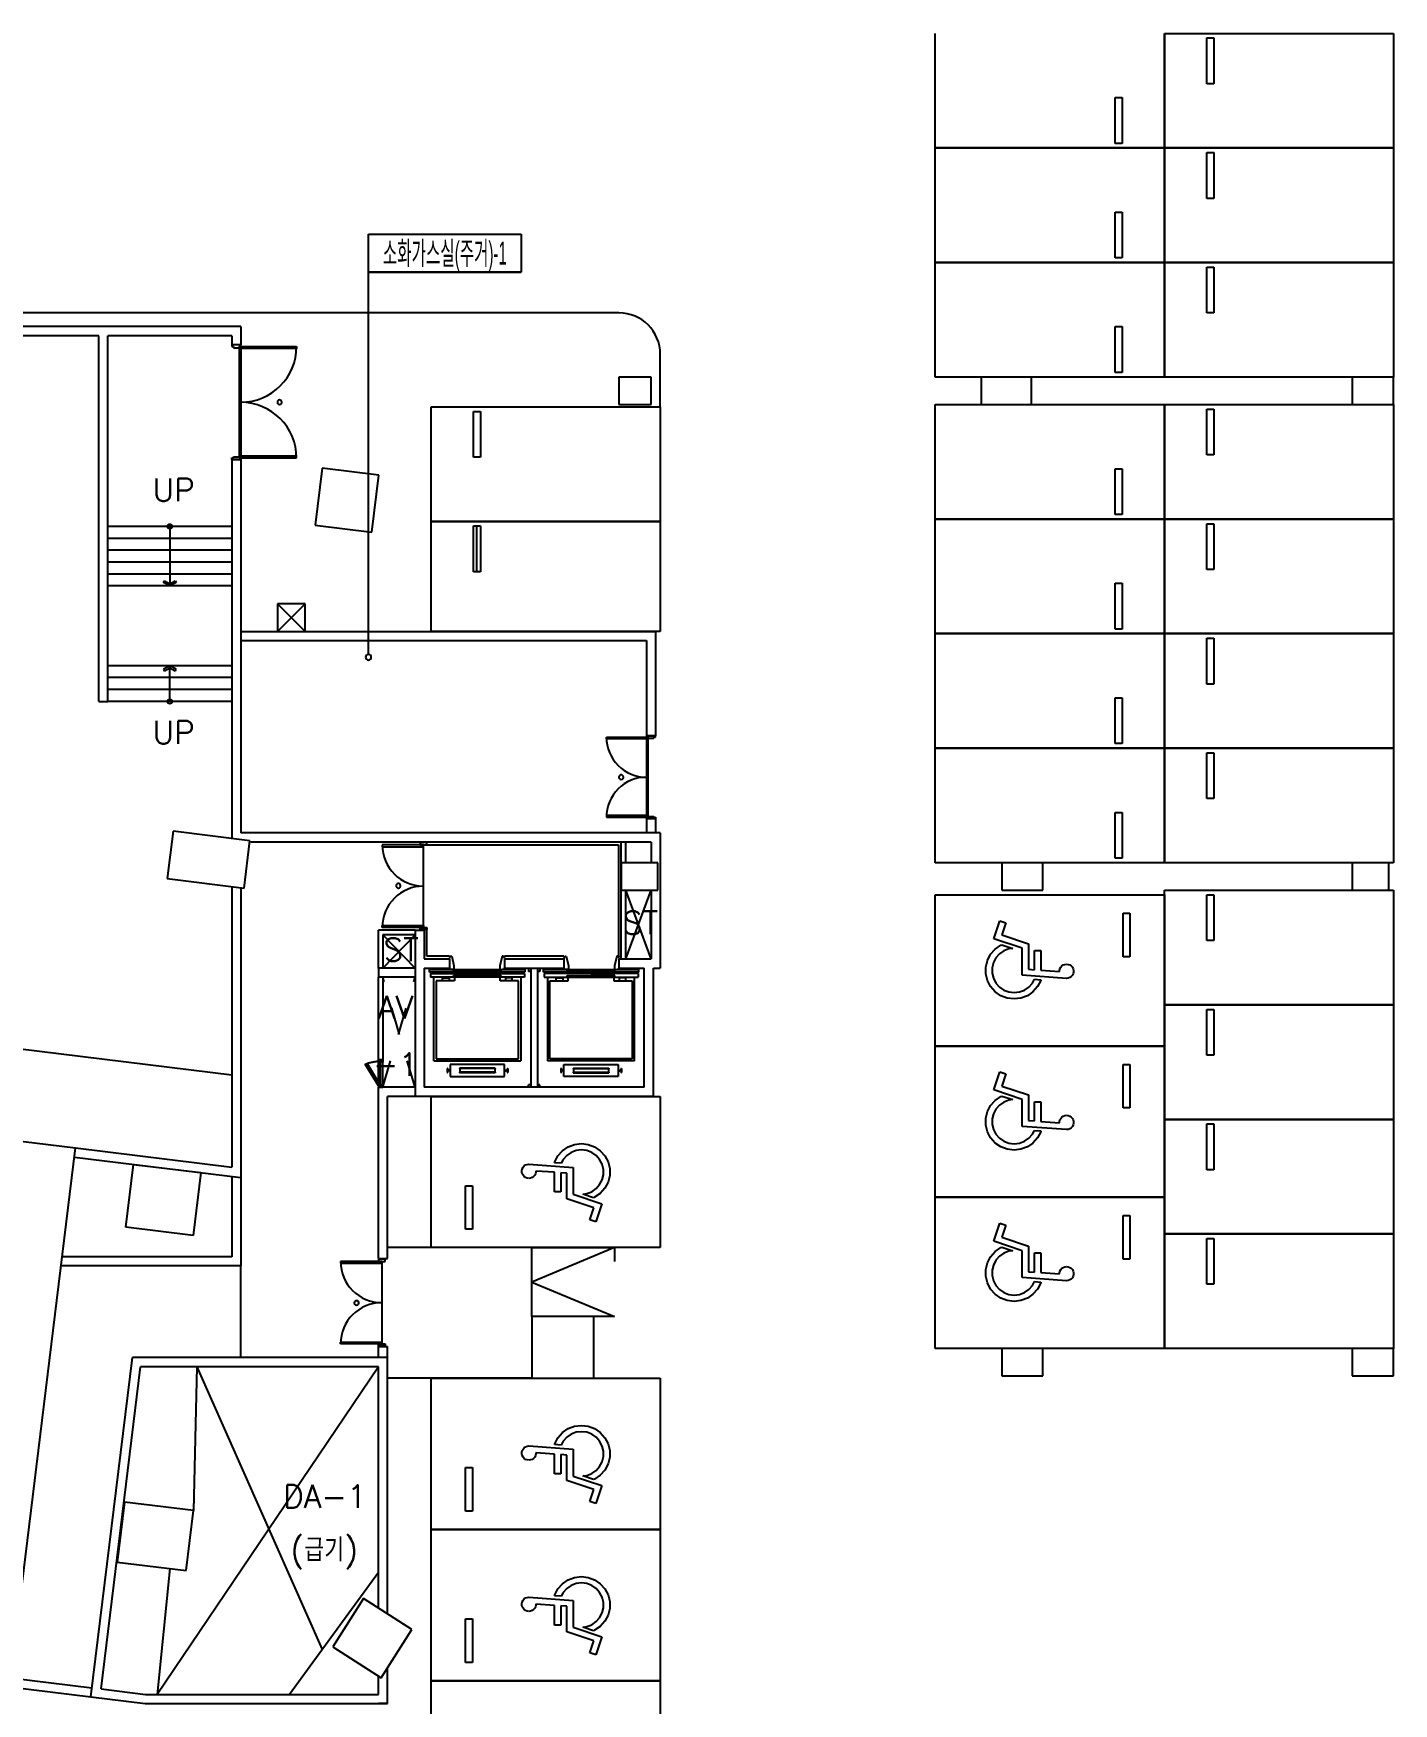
# Model space of a CAD drawing. Header units: millimetres. Extents: x -7614 to 421357, y 87385 to 341757.
# Drawn here: x 110544 to 140220, y 173877 to 210327 of the extents above; entities that cross this region are included whole.
import ezdxf
from ezdxf.enums import TextEntityAlignment as Align

# ---------------------------------------------------------------- set-up
doc = ezdxf.new("R2010")
doc.units = ezdxf.units.MM
doc.header["$LTSCALE"] = 600
doc.header["$MEASUREMENT"] = 0
doc.linetypes.add('HIDDEN', pattern=[2, 1, -1])
for name, color, linetype in [('e-plan', 9, 'CONTINUOUS'), ('e-room-box', 7, 'CONTINUOUS'), ('e-text', 6, 'CONTINUOUS')]:
    doc.layers.add(name, color=color, linetype=linetype)
doc.styles.add('kiahn', font='romans.shx', dxfattribs={"bigfont": 'cadhs.shx'})
doc.styles.add('돋움', font='Dotum.ttf')

msp = doc.modelspace()

# ---------------------------------------------------------------- linework, layer by layer
at = {"layer": 'e-plan'}
for p, q in [((130220, 207827), (130220, 210327)), ((135220, 210327), (135220, 207827)), ((135220, 207827), (135220, 210327)), ((135220, 210327), (140220, 210327)), ((140220, 210327), (140220, 207827)), ((136145, 210227), (136295, 210227)), ((136145, 209227), (136145, 210227)), ((136295, 210227), (136295, 209227)), ((136295, 209227), (136145, 209227)), ((134145, 207927), (134145, 208927)), ((134145, 208927), (134295, 208927)), ((134295, 208927), (134295, 207927)), ((135220, 207827), (130220, 207827)), ((130220, 205327), (130220, 207827)), ((130220, 207827), (135220, 207827)), ((134295, 207927), (134145, 207927)), ((135220, 207827), (135220, 205327)), ((140220, 207827), (135220, 207827)), ((135220, 205327), (135220, 207827)), ((135220, 207827), (140220, 207827)), ((140220, 207827), (140220, 205327)), ((136145, 207727), (136295, 207727)), ((136145, 206727), (136145, 207727)), ((136295, 207727), (136295, 206727)), ((136295, 206727), (136145, 206727)), ((134145, 205427), (134145, 206427)), ((134145, 206427), (134295, 206427)), ((134295, 206427), (134295, 205427)), ((135220, 205327), (130220, 205327)), ((130220, 202827), (130220, 205327)), ((130220, 205327), (135220, 205327)), ((134295, 205427), (134145, 205427)), ((135220, 205327), (135220, 202827)), ((140220, 205327), (135220, 205327)), ((135220, 202827), (135220, 205327)), ((135220, 205327), (140220, 205327)), ((136145, 205227), (136295, 205227)), ((136145, 204227), (136145, 205227)), ((136295, 205227), (136295, 204227)), ((140220, 205327), (140220, 202827)), ((123320, 204227), (107626, 204227)), ((136295, 204227), (136145, 204227)), ((115070, 203927), (107588, 203927)), ((115070, 203927), (115070, 203527)), ((134145, 202927), (134145, 203927)), ((134145, 203927), (134295, 203927)), ((134295, 203927), (134295, 202927)), ((111970, 203727), (107537, 203727)), ((111970, 195747), (111970, 203727)), ((114870, 203727), (112170, 203727)), ((112170, 195747), (112170, 203727)), ((114870, 203727), (114870, 203527)), ((115070, 203527), (114870, 203527)), ((115070, 203527), (114870, 203527)), ((114870, 203527), (114870, 203492)), ((114870, 203492), (114910, 203492)), ((114910, 203492), (114910, 203464)), ((114910, 203464), (115030, 203464)), ((115030, 203492), (115030, 201061)), ((115030, 203464), (115030, 203492)), ((115030, 203492), (115070, 203492)), ((115070, 203492), (115070, 203527)), ((115070, 203492), (115070, 201061)), ((115070, 203452), (115070, 203492)), ((115070, 203492), (116286, 203492)), ((116286, 203452), (115070, 203452)), ((116286, 203492), (116286, 203452)), ((124220, 202177), (124220, 203327)), ((135220, 202827), (130220, 202827)), ((134295, 202927), (134145, 202927)), ((140220, 202827), (135220, 202827)), ((119220, 199677), (119220, 202177)), ((119220, 202177), (124220, 202177)), ((120145, 202077), (120295, 202077)), ((120145, 201077), (120145, 202077)), ((120295, 202077), (120295, 201077)), ((124220, 202177), (124220, 199677)), ((130220, 199727), (130220, 202227)), ((130220, 202227), (135220, 202227)), ((135220, 202227), (135220, 199727)), ((135220, 199727), (135220, 202227)), ((135220, 202227), (140220, 202227)), ((136145, 202127), (136295, 202127)), ((136145, 201127), (136145, 202127)), ((136295, 202127), (136295, 201127)), ((140220, 202227), (140220, 199727)), ((114870, 201027), (114870, 201061)), ((114870, 201061), (114910, 201061)), ((114870, 201027), (114870, 192757)), ((114870, 201027), (115070, 201027)), ((115070, 201027), (114870, 201027)), ((114910, 201089), (115030, 201089)), ((114910, 201061), (114910, 201089)), ((115030, 201089), (115030, 201061)), ((115030, 201061), (115070, 201061)), ((115070, 201101), (115070, 201061)), ((116286, 201101), (115070, 201101)), ((115070, 201061), (115070, 201027)), ((115070, 201061), (116286, 201061)), ((115070, 201027), (115070, 192877)), ((116286, 201061), (116286, 201101)), ((120295, 201077), (120145, 201077)), ((136295, 201127), (136145, 201127)), ((134145, 199827), (134145, 200827)), ((134145, 200827), (134295, 200827)), ((134295, 200827), (134295, 199827)), ((134295, 199827), (134145, 199827)), ((114870, 199567), (112170, 199567)), ((113520, 199567), (113520, 198267)), ((119220, 197277), (119220, 199677)), ((119220, 199677), (124220, 199677)), ((124220, 199677), (119220, 199677)), ((120145, 199577), (120295, 199577)), ((120145, 198577), (120145, 199577)), ((120220, 198577), (120220, 199577)), ((120295, 199577), (120295, 198577)), ((124220, 199677), (124220, 197277)), ((135220, 199727), (130220, 199727)), ((130220, 197227), (130220, 199727)), ((130220, 199727), (135220, 199727)), ((135220, 199727), (135220, 197227)), ((140220, 199727), (135220, 199727)), ((135220, 197227), (135220, 199727)), ((135220, 199727), (140220, 199727)), ((136145, 199627), (136295, 199627)), ((136145, 198627), (136145, 199627)), ((136295, 199627), (136295, 198627)), ((140220, 199727), (140220, 197227)), ((114870, 199307), (112170, 199307)), ((114870, 199047), (112170, 199047)), ((114870, 198787), (112170, 198787)), ((114870, 198527), (112170, 198527)), ((113381, 198344), (113404, 198378)), ((113520, 198267), (113381, 198344)), ((113404, 198378), (113520, 198311)), ((113520, 198311), (113637, 198378)), ((113656, 198344), (113520, 198267)), ((113637, 198378), (113656, 198344)), ((120295, 198577), (120145, 198577)), ((134145, 197327), (134145, 198327)), ((134145, 198327), (134295, 198327)), ((134295, 198327), (134295, 197327)), ((136295, 198627), (136145, 198627)), ((114870, 198267), (112170, 198267)), ((115070, 197277), (124120, 197277)), ((124220, 197277), (119220, 197277)), ((124120, 197277), (124120, 194994)), ((135220, 197227), (130220, 197227)), ((130220, 194727), (130220, 197227)), ((130220, 197227), (135220, 197227)), ((134295, 197327), (134145, 197327)), ((135220, 197227), (135220, 194727)), ((140220, 197227), (135220, 197227)), ((135220, 194727), (135220, 197227)), ((135220, 197227), (140220, 197227)), ((140220, 197227), (140220, 194727)), ((115070, 197077), (123920, 197077)), ((123920, 197077), (123920, 194994)), ((136145, 197127), (136295, 197127)), ((136145, 196127), (136145, 197127)), ((136295, 197127), (136295, 196127)), ((114870, 196527), (112170, 196527)), ((113520, 196527), (113381, 196449)), ((113404, 196416), (113520, 196482)), ((113520, 195747), (113520, 196527)), ((113656, 196449), (113520, 196527)), ((113520, 196482), (113637, 196416)), ((114870, 196267), (112170, 196267)), ((113381, 196449), (113404, 196416)), ((113637, 196416), (113656, 196449)), ((136295, 196127), (136145, 196127)), ((111970, 195747), (112170, 195747)), ((114870, 196007), (112170, 196007)), ((114870, 195747), (112170, 195747)), ((134145, 194827), (134145, 195827)), ((134145, 195827), (134295, 195827)), ((134295, 195827), (134295, 194827)), ((123045, 194969), (123920, 194969)), ((123045, 194929), (123045, 194969)), ((123920, 194929), (123045, 194929)), ((123920, 194994), (124120, 194994)), ((124120, 194994), (123920, 194994)), ((123920, 194994), (123920, 194969)), ((123920, 194969), (123920, 193219)), ((123920, 194969), (123960, 194969)), ((123920, 194969), (123920, 194929)), ((123960, 194969), (123960, 194949)), ((123960, 193239), (123960, 194949)), ((123960, 194949), (124080, 194949)), ((124080, 194949), (124080, 194969)), ((124080, 194969), (124120, 194969)), ((124120, 194969), (124120, 194994)), ((135220, 194727), (130220, 194727)), ((130220, 192227), (130220, 194727)), ((130220, 194727), (135220, 194727)), ((134295, 194827), (134145, 194827)), ((135220, 194727), (135220, 192227)), ((140220, 194727), (135220, 194727)), ((135220, 192227), (135220, 194727)), ((135220, 194727), (140220, 194727)), ((140220, 194727), (140220, 192227)), ((136145, 194627), (136295, 194627)), ((136145, 193627), (136145, 194627)), ((136295, 194627), (136295, 193627)), ((136295, 193627), (136145, 193627)), ((123920, 193259), (123045, 193259)), ((123045, 193259), (123045, 193219)), ((123045, 193219), (123920, 193219)), ((123920, 193219), (123920, 193259)), ((123920, 193194), (123920, 193219)), ((123920, 193219), (123960, 193219)), ((123920, 193194), (123920, 192877)), ((123920, 193194), (124120, 193194)), ((124120, 193194), (123920, 193194)), ((123960, 193219), (123960, 193239)), ((123960, 193239), (124080, 193239)), ((124080, 193239), (124080, 193219)), ((124080, 193219), (124120, 193219)), ((124120, 193219), (124120, 193194)), ((124120, 193194), (124120, 192877)), ((134145, 192327), (134145, 193327)), ((134145, 193327), (134295, 193327)), ((134295, 193327), (134295, 192327)), ((113592, 192914), (113465, 191882)), ((115269, 192708), (113592, 192914)), ((124220, 192877), (115070, 192877)), ((124220, 192877), (124220, 189927)), ((115143, 191676), (115269, 192708)), ((124020, 192677), (115286, 192677)), ((119055, 192617), (118155, 192617)), ((118155, 192617), (118155, 192577)), ((118155, 192577), (119055, 192577)), ((119130, 192667), (118980, 192667)), ((118980, 192667), (118980, 192617)), ((118980, 192617), (119130, 192617)), ((119055, 190817), (119055, 192617)), ((119055, 192577), (119055, 192617)), ((119130, 192617), (119130, 192667)), ((119130, 192617), (123310, 192617)), ((123310, 192617), (123310, 191567)), ((123370, 190127), (123370, 192677)), ((123370, 190127), (123370, 192677)), ((123470, 192227), (123470, 192677)), ((124020, 192677), (124020, 192227)), ((135220, 192227), (130220, 192227)), ((134295, 192327), (134145, 192327)), ((140220, 192227), (135220, 192227)), ((113465, 191882), (115143, 191676)), ((114870, 191709), (114870, 185584)), ((115070, 191685), (115070, 185358)), ((123310, 191567), (123310, 190187)), ((123470, 190127), (123470, 191627)), ((123470, 190127), (124020, 191627)), ((124020, 190127), (123470, 191627)), ((124020, 191627), (124020, 190127)), ((130220, 188227), (130220, 191527)), ((130220, 191527), (135220, 191527)), ((135220, 189127), (135220, 191627)), ((135220, 191627), (140220, 191627)), ((135220, 191527), (135220, 188227)), ((136145, 191527), (136295, 191527)), ((136145, 190527), (136145, 191527)), ((136295, 191527), (136295, 190527)), ((140220, 191627), (140220, 189127)), ((134319, 190177), (134319, 191127)), ((134319, 191127), (134469, 191127)), ((134469, 191127), (134469, 190177)), ((118070, 189927), (118070, 190757)), ((118870, 190757), (118070, 190757)), ((118155, 190817), (118155, 190857)), ((118155, 190857), (119055, 190857)), ((119055, 190817), (118155, 190817)), ((118170, 190657), (118170, 189927)), ((118170, 189927), (118870, 190657)), ((118870, 189927), (118170, 190657)), ((118870, 190657), (118170, 190657)), ((118870, 190757), (118870, 187127)), ((118870, 190757), (119070, 190757)), ((118980, 190817), (119130, 190817)), ((118980, 190767), (118980, 190817)), ((119130, 190767), (118980, 190767)), ((119055, 190857), (119055, 190817)), ((119070, 190757), (119070, 190127)), ((119070, 190757), (119070, 190127)), ((119130, 190817), (119130, 190767)), ((119130, 190187), (119130, 190767)), ((131496, 190568), (131627, 190961)), ((131627, 190961), (131758, 190918)), ((131758, 190918), (131671, 190655)), ((131671, 190655), (132257, 190460)), ((131429, 190230), (131528, 190342)), ((132118, 190361), (131496, 190568)), ((131528, 190342), (131652, 190428)), ((131716, 190305), (131620, 190239)), ((131652, 190428), (131674, 190436)), ((131674, 190436), (131911, 190357)), ((131825, 190347), (131716, 190305)), ((131911, 190357), (131825, 190347)), ((132118, 189773), (132118, 190361)), ((132257, 190460), (132257, 189902)), ((132389, 189892), (132389, 190312)), ((132389, 190312), (132527, 190312)), ((132527, 190312), (132527, 189882)), ((136295, 190527), (136145, 190527)), ((118870, 189927), (118070, 189927)), ((118070, 189927), (118070, 189727)), ((119070, 190127), (119620, 190127)), ((119070, 190127), (119620, 190127)), ((119070, 189927), (119070, 187327)), ((119070, 189927), (119620, 189927)), ((119070, 189927), (119620, 189927)), ((119620, 190187), (119130, 190187)), ((119620, 190187), (119620, 190162)), ((119620, 190187), (119620, 190162)), ((119620, 190162), (119640, 190162)), ((119620, 190162), (119640, 190162)), ((119620, 190127), (119620, 189927)), ((119620, 190127), (119620, 189927)), ((119640, 189917), (119620, 189917)), ((119620, 189917), (119620, 189897)), ((119640, 189917), (119620, 189917)), ((119620, 189917), (119620, 189897)), ((119640, 190162), (119640, 190187)), ((119640, 190187), (119670, 190187)), ((119640, 190162), (119640, 190187)), ((119640, 190187), (119670, 190187)), ((119640, 189897), (119640, 189917)), ((119640, 189897), (119640, 189917)), ((119670, 190187), (119720, 189977)), ((119670, 190187), (119720, 189977)), ((119720, 189977), (119720, 189897)), ((119720, 189977), (119720, 189897)), ((120770, 190187), (120720, 189977)), ((120770, 190187), (120720, 189977)), ((120720, 189977), (120720, 189897)), ((120720, 189977), (120720, 189897)), ((120800, 190187), (120770, 190187)), ((120800, 190187), (120770, 190187)), ((120800, 190162), (120800, 190187)), ((120800, 190162), (120800, 190187)), ((120820, 190162), (120800, 190162)), ((120820, 190162), (120800, 190162)), ((120800, 189897), (120800, 189917)), ((120800, 189917), (120820, 189917)), ((120800, 189897), (120800, 189917)), ((120800, 189917), (120820, 189917)), ((120820, 190187), (120820, 190162)), ((120820, 190187), (120820, 190162)), ((120820, 190127), (122120, 190127)), ((120820, 190127), (122120, 190127)), ((120820, 190127), (120820, 189927)), ((120820, 190127), (120820, 189927)), ((120820, 189927), (122120, 189927)), ((120820, 189927), (122120, 189927)), ((120820, 189917), (120820, 189897)), ((120820, 189917), (120820, 189897)), ((122120, 190187), (120823, 190187)), ((121345, 189927), (121345, 189852)), ((121345, 189927), (121345, 189852)), ((121395, 189927), (121395, 187327)), ((121545, 189927), (121545, 187327)), ((121595, 189927), (121595, 189852)), ((121595, 189927), (121595, 189852)), ((122120, 190187), (122120, 190162)), ((122120, 190187), (122120, 190162)), ((122120, 190162), (122140, 190162)), ((122120, 190162), (122140, 190162)), ((122120, 190127), (122120, 189927)), ((122120, 190127), (122120, 189927)), ((122140, 189917), (122120, 189917)), ((122120, 189917), (122120, 189897)), ((122140, 189917), (122120, 189917)), ((122120, 189917), (122120, 189897)), ((122140, 190162), (122140, 190187)), ((122140, 190187), (122170, 190187)), ((122140, 190162), (122140, 190187)), ((122140, 190187), (122170, 190187)), ((122140, 189897), (122140, 189917)), ((122140, 189897), (122140, 189917)), ((122170, 190187), (122220, 189977)), ((122170, 190187), (122220, 189977)), ((122220, 189977), (122220, 189897)), ((122220, 189977), (122220, 189897)), ((123270, 190187), (123220, 189977)), ((123270, 190187), (123220, 189977)), ((123220, 189977), (123220, 189897)), ((123220, 189977), (123220, 189897)), ((123300, 190187), (123270, 190187)), ((123300, 190187), (123270, 190187)), ((123300, 190162), (123300, 190187)), ((123300, 190162), (123300, 190187)), ((123320, 190162), (123300, 190162)), ((123320, 190162), (123300, 190162)), ((123300, 189897), (123300, 189917)), ((123300, 189917), (123320, 189917)), ((123300, 189897), (123300, 189917)), ((123300, 189917), (123320, 189917)), ((123320, 190187), (123320, 190162)), ((123320, 190187), (123320, 190162)), ((123320, 190127), (124020, 190127)), ((123320, 190127), (123320, 189927)), ((123320, 190127), (124020, 190127)), ((123320, 190127), (123320, 189927)), ((123320, 189927), (123870, 189927)), ((123320, 189927), (123870, 189927)), ((123320, 189917), (123320, 189897)), ((123320, 189917), (123320, 189897)), ((123870, 187327), (123870, 189927)), ((124070, 187127), (124070, 189927)), ((124070, 189927), (124220, 189927)), ((131323, 189952), (131359, 190097)), ((131323, 189802), (131323, 189952)), ((131359, 190097), (131429, 190230)), ((131488, 190048), (131461, 189935)), ((131461, 189935), (131461, 189818)), ((131543, 190152), (131488, 190048)), ((131620, 190239), (131543, 190152)), ((132932, 189878), (132941, 189915)), ((132941, 189915), (132958, 189948)), ((132958, 189948), (132983, 189976)), ((132983, 189976), (133014, 189997)), ((133014, 189997), (133049, 190010)), ((133049, 190010), (133086, 190015)), ((133086, 190015), (133123, 190010)), ((133123, 190010), (133158, 189997)), ((133158, 189997), (133189, 189976)), ((133189, 189976), (133214, 189948)), ((133214, 189948), (133231, 189915)), ((133231, 189915), (133240, 189878)), ((134469, 190177), (134319, 190177)), ((118870, 189727), (118070, 189727)), ((118070, 187927), (118070, 189727)), ((118070, 189727), (118070, 189727)), ((118170, 189727), (118170, 187927)), ((119185, 189897), (121265, 189897)), ((119185, 189842), (119185, 189897)), ((119185, 189897), (121265, 189897)), ((119185, 189842), (119185, 189897)), ((121265, 189842), (119185, 189842)), ((121265, 189842), (119185, 189842)), ((119205, 189812), (121255, 189812)), ((119205, 189812), (119205, 189730)), ((119205, 189812), (121255, 189812)), ((119205, 189812), (119205, 189730)), ((121255, 189730), (119205, 189730)), ((121255, 189730), (119205, 189730)), ((119280, 187906), (119280, 189730)), ((119280, 187906), (119280, 189730)), ((119425, 189650), (119330, 189650)), ((119330, 189650), (119330, 187950)), ((119425, 189650), (119330, 189650)), ((119330, 189650), (119330, 187950)), ((119730, 189650), (119425, 189650)), ((119730, 189650), (119425, 189650)), ((119468, 189650), (119468, 189717)), ((119468, 189717), (119618, 189717)), ((119468, 189650), (119468, 189717)), ((119468, 189717), (119618, 189717)), ((119618, 189717), (119618, 189650)), ((119618, 189717), (119618, 189650)), ((119720, 189897), (119640, 189897)), ((119720, 189897), (119640, 189897)), ((119710, 189887), (120229, 189887)), ((119710, 189855), (119710, 189887)), ((119710, 189887), (120229, 189887)), ((119710, 189855), (119710, 189887)), ((120229, 189855), (119710, 189855)), ((120229, 189855), (119710, 189855)), ((119710, 189767), (120229, 189767)), ((119710, 189735), (119710, 189767)), ((119710, 189767), (120229, 189767)), ((119710, 189735), (119710, 189767)), ((120229, 189735), (119710, 189735)), ((120229, 189735), (119710, 189735)), ((119730, 189730), (119730, 189650)), ((119730, 189730), (119730, 189650)), ((120229, 189887), (120229, 189855)), ((120229, 189887), (120229, 189855)), ((120229, 189767), (120229, 189735)), ((120229, 189767), (120229, 189735)), ((120750, 189887), (120231, 189887)), ((120231, 189887), (120231, 189855)), ((120750, 189887), (120231, 189887)), ((120231, 189887), (120231, 189855)), ((120231, 189855), (120750, 189855)), ((120231, 189855), (120750, 189855)), ((120750, 189767), (120231, 189767)), ((120231, 189767), (120231, 189735)), ((120750, 189767), (120231, 189767)), ((120231, 189767), (120231, 189735)), ((120231, 189735), (120750, 189735)), ((120231, 189735), (120750, 189735)), ((120720, 189897), (120800, 189897)), ((120720, 189897), (120800, 189897)), ((120730, 189650), (120730, 189730)), ((120730, 189650), (120730, 189730)), ((121088, 189650), (120730, 189650)), ((121088, 189650), (120730, 189650)), ((120750, 189855), (120750, 189887)), ((120750, 189855), (120750, 189887)), ((120750, 189735), (120750, 189767)), ((120750, 189735), (120750, 189767)), ((120993, 189717), (120843, 189717)), ((120843, 189717), (120843, 189650)), ((120993, 189717), (120843, 189717)), ((120843, 189717), (120843, 189650)), ((120993, 189650), (120993, 189717)), ((120993, 189650), (120993, 189717)), ((121130, 189650), (121088, 189650)), ((121130, 189650), (121088, 189650)), ((121130, 187950), (121130, 189650)), ((121130, 187950), (121130, 189650)), ((121180, 189730), (121180, 187906)), ((121180, 189730), (121180, 187906)), ((121255, 189812), (121255, 189730)), ((121255, 189812), (121255, 189730)), ((121270, 189842), (121270, 189897)), ((121270, 189842), (121270, 189897)), ((121395, 189852), (121345, 189852)), ((121395, 189852), (121345, 189852)), ((121395, 189852), (121345, 189852)), ((121395, 189852), (121345, 189852)), ((121595, 189852), (121545, 189852)), ((121595, 189852), (121545, 189852)), ((121595, 189852), (121545, 189852)), ((121595, 189852), (121545, 189852)), ((121670, 189897), (123750, 189897)), ((121670, 189842), (121670, 189897)), ((121670, 189897), (123750, 189897)), ((121670, 189842), (121670, 189897)), ((123750, 189842), (121670, 189842)), ((123750, 189842), (121670, 189842)), ((123735, 189812), (121685, 189812)), ((121685, 189812), (121685, 189730)), ((123735, 189812), (121685, 189812)), ((121685, 189812), (121685, 189730)), ((121685, 189730), (123735, 189730)), ((121685, 189730), (123735, 189730)), ((121760, 189730), (121760, 187906)), ((121760, 189730), (121760, 187906)), ((121810, 187950), (121810, 189650)), ((121810, 189650), (121852, 189650)), ((121810, 187950), (121810, 189650)), ((121810, 189650), (121852, 189650)), ((121852, 189650), (122210, 189650)), ((121852, 189650), (122210, 189650)), ((121948, 189650), (121948, 189717)), ((121948, 189717), (122098, 189717)), ((121948, 189650), (121948, 189717)), ((121948, 189717), (122098, 189717)), ((122098, 189717), (122098, 189650)), ((122098, 189717), (122098, 189650)), ((122220, 189897), (122140, 189897)), ((122220, 189897), (122140, 189897)), ((122190, 189887), (122709, 189887)), ((122190, 189855), (122190, 189887)), ((122190, 189887), (122709, 189887)), ((122190, 189855), (122190, 189887)), ((122709, 189855), (122190, 189855)), ((122709, 189855), (122190, 189855)), ((122190, 189767), (122709, 189767)), ((122190, 189735), (122190, 189767)), ((122190, 189767), (122709, 189767)), ((122190, 189735), (122190, 189767)), ((122709, 189735), (122190, 189735)), ((122709, 189735), (122190, 189735)), ((122210, 189650), (122210, 189730)), ((122210, 189650), (122210, 189730)), ((122709, 189887), (122709, 189855)), ((122709, 189887), (122709, 189855)), ((122709, 189767), (122709, 189735)), ((122709, 189767), (122709, 189735)), ((123230, 189887), (122711, 189887)), ((122711, 189887), (122711, 189855)), ((123230, 189887), (122711, 189887)), ((122711, 189887), (122711, 189855)), ((122711, 189855), (123230, 189855)), ((122711, 189855), (123230, 189855)), ((123230, 189767), (122711, 189767)), ((122711, 189767), (122711, 189735)), ((123230, 189767), (122711, 189767)), ((122711, 189767), (122711, 189735)), ((122711, 189735), (123230, 189735)), ((122711, 189735), (123230, 189735)), ((123210, 189730), (123210, 189650)), ((123210, 189730), (123210, 189650)), ((123210, 189650), (123515, 189650)), ((123210, 189650), (123515, 189650)), ((123220, 189897), (123300, 189897)), ((123220, 189897), (123300, 189897)), ((123230, 189855), (123230, 189887)), ((123230, 189855), (123230, 189887)), ((123230, 189735), (123230, 189767)), ((123230, 189735), (123230, 189767)), ((123473, 189717), (123323, 189717)), ((123323, 189717), (123323, 189650)), ((123473, 189717), (123323, 189717)), ((123323, 189717), (123323, 189650)), ((123473, 189650), (123473, 189717)), ((123473, 189650), (123473, 189717)), ((123515, 189650), (123610, 189650)), ((123515, 189650), (123610, 189650)), ((123610, 189650), (123610, 187950)), ((123610, 189650), (123610, 187950)), ((123660, 187906), (123660, 189730)), ((123660, 187906), (123660, 189730)), ((123735, 189812), (123735, 189730)), ((123735, 189812), (123735, 189730)), ((123750, 189842), (123750, 189897)), ((123750, 189842), (123750, 189897)), ((131359, 189656), (131323, 189802)), ((131429, 189523), (131359, 189656)), ((131461, 189818), (131488, 189705)), ((131488, 189705), (131543, 189602)), ((131543, 189602), (131620, 189515)), ((133086, 189704), (132118, 189773)), ((132257, 189902), (132389, 189892)), ((132262, 189515), (132339, 189602)), ((132339, 189602), (132383, 189685)), ((132383, 189685), (132527, 189675)), ((132523, 189656), (132453, 189523)), ((132527, 189675), (132523, 189656)), ((132527, 189882), (132932, 189854)), ((132932, 189854), (132932, 189878)), ((133123, 189708), (133086, 189704)), ((133158, 189722), (133123, 189708)), ((133189, 189743), (133158, 189722)), ((133214, 189771), (133189, 189743)), ((133231, 189804), (133214, 189771)), ((133240, 189841), (133231, 189804)), ((133240, 189878), (133240, 189841)), ((131528, 189411), (131429, 189523)), ((131652, 189326), (131528, 189411)), ((131620, 189515), (131716, 189448)), ((131792, 189273), (131652, 189326)), ((131716, 189448), (131825, 189407)), ((131941, 189255), (131792, 189273)), ((131825, 189407), (131941, 189393)), ((131941, 189393), (132057, 189407)), ((132090, 189273), (131941, 189255)), ((132057, 189407), (132166, 189448)), ((132230, 189326), (132090, 189273)), ((132166, 189448), (132262, 189515)), ((132353, 189411), (132230, 189326)), ((132453, 189523), (132353, 189411)), ((102378, 189133), (114870, 187599)), ((140220, 189127), (135220, 189127)), ((135220, 186627), (135220, 189127)), ((135220, 189127), (140220, 189127)), ((136145, 189027), (136295, 189027)), ((136145, 188027), (136145, 189027)), ((136295, 189027), (136295, 188027)), ((140220, 189127), (140220, 186627)), ((135220, 188227), (130220, 188227)), ((130220, 184927), (130220, 188227)), ((130220, 188227), (135220, 188227)), ((135220, 188227), (135220, 184927)), ((118170, 187927), (118070, 187927)), ((118070, 187927), (118170, 187927)), ((118070, 187892), (118070, 187927)), ((118070, 187362), (118070, 187892)), ((118120, 187892), (118070, 187892)), ((118120, 187877), (118120, 187892)), ((118120, 187377), (118120, 187877)), ((118170, 187877), (118120, 187877)), ((118170, 187927), (118170, 187892)), ((118170, 187892), (118170, 187877)), ((118170, 187377), (118170, 187877)), ((119280, 187906), (121180, 187906)), ((119280, 187906), (121180, 187906)), ((119330, 187950), (121130, 187950)), ((119330, 187950), (121130, 187950)), ((119568, 187740), (119568, 187651)), ((119574, 187740), (119568, 187740)), ((119568, 187740), (119568, 187651)), ((119574, 187740), (119568, 187740)), ((119577, 187738), (119579, 187704)), ((119577, 187738), (119579, 187704)), ((120820, 187826), (119640, 187826)), ((119640, 187826), (119640, 187566)), ((120820, 187826), (119640, 187826)), ((119640, 187826), (119640, 187566)), ((120618, 187746), (119842, 187746)), ((119842, 187746), (119842, 187738)), ((120618, 187746), (119842, 187746)), ((119842, 187746), (119842, 187738)), ((120618, 187738), (119842, 187738)), ((120618, 187738), (119842, 187738)), ((119850, 187738), (119850, 187654)), ((119850, 187738), (119850, 187654)), ((120610, 187738), (120610, 187654)), ((120610, 187738), (120610, 187654)), ((120618, 187746), (120618, 187738)), ((120618, 187746), (120618, 187738)), ((120820, 187566), (120820, 187826)), ((120820, 187566), (120820, 187826)), ((120884, 187738), (120882, 187704)), ((120884, 187738), (120882, 187704)), ((120887, 187740), (120892, 187740)), ((120887, 187740), (120892, 187740)), ((120892, 187740), (120892, 187651)), ((120892, 187740), (120892, 187651)), ((123660, 187906), (121760, 187906)), ((123660, 187906), (121760, 187906)), ((123610, 187950), (121810, 187950)), ((123610, 187950), (121810, 187950)), ((122048, 187740), (122048, 187651)), ((122054, 187740), (122048, 187740)), ((122048, 187740), (122048, 187651)), ((122054, 187740), (122048, 187740)), ((122057, 187738), (122059, 187704)), ((122057, 187738), (122059, 187704)), ((122120, 187826), (123300, 187826)), ((122120, 187566), (122120, 187826)), ((122120, 187826), (123300, 187826)), ((122120, 187566), (122120, 187826)), ((122322, 187746), (123098, 187746)), ((122322, 187746), (122322, 187738)), ((122322, 187746), (123098, 187746)), ((122322, 187746), (122322, 187738)), ((122322, 187738), (123098, 187738)), ((122322, 187738), (123098, 187738)), ((122330, 187738), (122330, 187654)), ((122330, 187738), (122330, 187654)), ((123090, 187738), (123090, 187654)), ((123090, 187738), (123090, 187654)), ((123098, 187746), (123098, 187738)), ((123098, 187746), (123098, 187738)), ((123300, 187826), (123300, 187566)), ((123300, 187826), (123300, 187566)), ((123364, 187738), (123362, 187704)), ((123364, 187738), (123362, 187704)), ((123367, 187740), (123372, 187740)), ((123367, 187740), (123372, 187740)), ((123372, 187740), (123372, 187651)), ((123372, 187740), (123372, 187651)), ((134319, 186877), (134319, 187827)), ((134319, 187827), (134469, 187827)), ((134469, 187827), (134469, 186877)), ((136295, 188027), (136145, 188027)), ((118120, 187362), (118070, 187362)), ((118070, 187362), (118070, 187327)), ((118170, 187377), (118120, 187377)), ((118120, 187377), (118120, 187362)), ((118170, 187362), (118170, 187377)), ((118170, 187327), (118170, 187362)), ((119574, 187651), (119568, 187651)), ((119574, 187651), (119568, 187651)), ((119579, 187688), (119577, 187654)), ((119579, 187688), (119577, 187654)), ((119579, 187704), (119582, 187701)), ((119579, 187704), (119582, 187701)), ((119579, 187688), (119582, 187691)), ((119579, 187688), (119582, 187691)), ((119595, 187701), (119582, 187701)), ((119595, 187701), (119582, 187701)), ((119595, 187691), (119582, 187691)), ((119595, 187691), (119582, 187691)), ((119598, 187704), (119595, 187701)), ((119598, 187704), (119595, 187701)), ((119598, 187688), (119595, 187691)), ((119598, 187688), (119595, 187691)), ((119629, 187704), (119598, 187704)), ((119629, 187704), (119598, 187704)), ((119629, 187688), (119598, 187688)), ((119629, 187688), (119598, 187688)), ((119630, 187703), (119629, 187704)), ((119630, 187703), (119629, 187704)), ((119630, 187689), (119629, 187688)), ((119630, 187689), (119629, 187688)), ((119630, 187703), (119630, 187689)), ((119630, 187703), (119630, 187689)), ((119640, 187566), (120820, 187566)), ((119640, 187566), (120820, 187566)), ((120618, 187654), (119842, 187654)), ((119842, 187654), (119842, 187646)), ((120618, 187654), (119842, 187654)), ((119842, 187654), (119842, 187646)), ((120618, 187646), (119842, 187646)), ((120618, 187646), (119842, 187646)), ((120618, 187654), (120618, 187646)), ((120618, 187654), (120618, 187646)), ((120830, 187703), (120831, 187704)), ((120830, 187703), (120831, 187704)), ((120830, 187703), (120830, 187689)), ((120830, 187703), (120830, 187689)), ((120830, 187689), (120831, 187688)), ((120830, 187689), (120831, 187688)), ((120831, 187704), (120862, 187704)), ((120831, 187704), (120862, 187704)), ((120831, 187688), (120862, 187688)), ((120831, 187688), (120862, 187688)), ((120862, 187704), (120866, 187701)), ((120862, 187704), (120866, 187701)), ((120862, 187688), (120866, 187691)), ((120862, 187688), (120866, 187691)), ((120866, 187701), (120878, 187701)), ((120866, 187701), (120878, 187701)), ((120866, 187691), (120878, 187691)), ((120866, 187691), (120878, 187691)), ((120882, 187704), (120878, 187701)), ((120882, 187704), (120878, 187701)), ((120882, 187688), (120878, 187691)), ((120882, 187688), (120878, 187691)), ((120882, 187688), (120884, 187654)), ((120882, 187688), (120884, 187654)), ((120887, 187651), (120892, 187651)), ((120887, 187651), (120892, 187651)), ((121345, 187327), (121345, 187382)), ((121395, 187382), (121345, 187382)), ((121595, 187382), (121545, 187382)), ((121595, 187327), (121595, 187382)), ((122054, 187651), (122048, 187651)), ((122054, 187651), (122048, 187651)), ((122059, 187688), (122057, 187654)), ((122059, 187688), (122057, 187654)), ((122059, 187704), (122062, 187701)), ((122059, 187704), (122062, 187701)), ((122059, 187688), (122062, 187691)), ((122059, 187688), (122062, 187691)), ((122075, 187701), (122062, 187701)), ((122075, 187701), (122062, 187701)), ((122075, 187691), (122062, 187691)), ((122075, 187691), (122062, 187691)), ((122078, 187704), (122075, 187701)), ((122078, 187704), (122075, 187701)), ((122078, 187688), (122075, 187691)), ((122078, 187688), (122075, 187691)), ((122109, 187704), (122078, 187704)), ((122109, 187704), (122078, 187704)), ((122109, 187688), (122078, 187688)), ((122109, 187688), (122078, 187688)), ((122110, 187703), (122109, 187704)), ((122110, 187703), (122109, 187704)), ((122110, 187689), (122109, 187688)), ((122110, 187689), (122109, 187688)), ((122110, 187703), (122110, 187689)), ((122110, 187703), (122110, 187689)), ((123300, 187566), (122120, 187566)), ((123300, 187566), (122120, 187566)), ((122322, 187654), (123098, 187654)), ((122322, 187654), (122322, 187646)), ((122322, 187654), (123098, 187654)), ((122322, 187654), (122322, 187646)), ((122322, 187646), (123098, 187646)), ((122322, 187646), (123098, 187646)), ((123098, 187654), (123098, 187646)), ((123098, 187654), (123098, 187646)), ((123310, 187703), (123311, 187704)), ((123310, 187703), (123311, 187704)), ((123310, 187703), (123310, 187689)), ((123310, 187703), (123310, 187689)), ((123310, 187689), (123311, 187688)), ((123310, 187689), (123311, 187688)), ((123311, 187704), (123342, 187704)), ((123311, 187704), (123342, 187704)), ((123311, 187688), (123342, 187688)), ((123311, 187688), (123342, 187688)), ((123342, 187704), (123346, 187701)), ((123342, 187704), (123346, 187701)), ((123342, 187688), (123346, 187691)), ((123342, 187688), (123346, 187691)), ((123346, 187701), (123358, 187701)), ((123346, 187701), (123358, 187701)), ((123346, 187691), (123358, 187691)), ((123346, 187691), (123358, 187691)), ((123362, 187704), (123358, 187701)), ((123362, 187704), (123358, 187701)), ((123362, 187688), (123358, 187691)), ((123362, 187688), (123358, 187691)), ((123362, 187688), (123364, 187654)), ((123362, 187688), (123364, 187654)), ((123367, 187651), (123372, 187651)), ((123367, 187651), (123372, 187651)), ((131496, 187268), (131627, 187661)), ((131627, 187661), (131758, 187618)), ((131758, 187618), (131671, 187355)), ((131671, 187355), (132257, 187160)), ((118870, 187327), (118070, 187327)), ((118070, 187127), (118070, 187327)), ((118070, 187327), (118170, 187327)), ((118070, 183587), (118070, 187127)), ((118870, 187127), (118270, 187127)), ((118270, 183587), (118270, 187127)), ((118870, 187127), (118270, 187127)), ((124070, 187127), (118870, 187127)), ((123870, 187327), (119070, 187327)), ((119220, 187127), (124220, 187127)), ((119220, 183827), (119220, 187127)), ((124220, 187127), (124220, 183827)), ((131429, 186930), (131528, 187042)), ((132118, 187061), (131496, 187268)), ((131528, 187042), (131652, 187128)), ((131716, 187005), (131620, 186939)), ((131652, 187128), (131674, 187136)), ((131674, 187136), (131911, 187057)), ((131825, 187047), (131716, 187005)), ((131911, 187057), (131825, 187047)), ((132118, 186473), (132118, 187061)), ((132257, 187160), (132257, 186602)), ((132389, 186592), (132389, 187012)), ((132389, 187012), (132527, 187012)), ((132527, 187012), (132527, 186582)), ((104714, 186831), (111464, 186002)), ((131323, 186652), (131359, 186797)), ((131323, 186502), (131323, 186652)), ((131359, 186797), (131429, 186930)), ((131488, 186748), (131461, 186635)), ((131461, 186635), (131461, 186518)), ((131543, 186852), (131488, 186748)), ((131620, 186939), (131543, 186852)), ((132941, 186615), (132958, 186648)), ((132958, 186648), (132983, 186676)), ((132983, 186676), (133014, 186697)), ((133014, 186697), (133049, 186710)), ((133049, 186710), (133086, 186715)), ((133086, 186715), (133123, 186710)), ((133123, 186710), (133158, 186697)), ((133158, 186697), (133189, 186676)), ((133189, 186676), (133214, 186648)), ((133214, 186648), (133231, 186615)), ((134469, 186877), (134319, 186877)), ((140220, 186627), (135220, 186627)), ((135220, 184127), (135220, 186627)), ((135220, 186627), (140220, 186627)), ((140220, 186627), (140220, 184127)), ((131359, 186356), (131323, 186502)), ((131429, 186223), (131359, 186356)), ((131461, 186518), (131488, 186405)), ((131488, 186405), (131543, 186302)), ((131543, 186302), (131620, 186215)), ((133086, 186404), (132118, 186473)), ((132257, 186602), (132389, 186592)), ((132262, 186215), (132339, 186302)), ((132339, 186302), (132383, 186385)), ((132383, 186385), (132527, 186375)), ((132523, 186356), (132453, 186223)), ((132527, 186375), (132523, 186356)), ((132527, 186582), (132932, 186554)), ((132932, 186578), (132941, 186615)), ((132932, 186554), (132932, 186578)), ((133123, 186408), (133086, 186404)), ((133158, 186422), (133123, 186408)), ((133189, 186443), (133158, 186422)), ((133214, 186471), (133189, 186443)), ((133231, 186504), (133214, 186471)), ((133231, 186615), (133240, 186578)), ((133240, 186541), (133231, 186504)), ((133240, 186578), (133240, 186541)), ((136145, 186527), (136295, 186527)), ((136145, 185527), (136145, 186527)), ((136295, 186527), (136295, 185527)), ((110288, 176424), (111464, 186002)), ((121988, 185830), (122087, 185942)), ((122087, 185942), (122211, 186028)), ((122275, 185905), (122179, 185839)), ((122211, 186028), (122351, 186081)), ((122384, 185947), (122275, 185905)), ((122351, 186081), (122500, 186099)), ((122500, 185961), (122384, 185947)), ((122500, 186099), (122649, 186081)), ((122616, 185947), (122500, 185961)), ((122725, 185905), (122616, 185947)), ((122649, 186081), (122789, 186028)), ((122821, 185839), (122725, 185905)), ((122789, 186028), (122912, 185942)), ((122912, 185942), (123012, 185830)), ((131528, 186111), (131429, 186223)), ((131652, 186026), (131528, 186111)), ((131620, 186215), (131716, 186148)), ((131792, 185973), (131652, 186026)), ((131716, 186148), (131825, 186107)), ((131941, 185955), (131792, 185973)), ((131825, 186107), (131941, 186093)), ((131941, 186093), (132057, 186107)), ((132090, 185973), (131941, 185955)), ((132057, 186107), (132166, 186148)), ((132230, 186026), (132090, 185973)), ((132166, 186148), (132262, 186215)), ((132353, 186111), (132230, 186026)), ((132453, 186223), (132353, 186111)), ((112561, 184275), (112730, 185645)), ((112730, 185645), (114199, 185465)), ((121200, 185513), (121209, 185549)), ((121209, 185549), (121227, 185582)), ((121227, 185582), (121252, 185610)), ((121252, 185610), (121282, 185632)), ((121282, 185632), (121318, 185645)), ((121318, 185645), (121355, 185650)), ((121355, 185650), (122323, 185580)), ((121914, 185679), (121918, 185697)), ((122058, 185669), (121914, 185679)), ((121918, 185697), (121988, 185830)), ((122102, 185752), (122058, 185669)), ((122179, 185839), (122102, 185752)), ((122323, 185580), (122323, 184993)), ((122898, 185752), (122821, 185839)), ((122952, 185648), (122898, 185752)), ((122980, 185535), (122952, 185648)), ((122980, 185418), (122980, 185535)), ((123012, 185830), (123082, 185697)), ((123082, 185697), (123118, 185552)), ((123118, 185552), (123118, 185402)), ((114199, 185465), (114030, 184095)), ((114870, 185382), (114870, 183627)), ((115070, 185358), (115070, 183427)), ((119972, 185177), (120122, 185177)), ((119972, 184227), (119972, 185177)), ((120122, 185177), (120122, 184227)), ((121200, 185475), (121200, 185513)), ((121209, 185439), (121200, 185475)), ((121227, 185406), (121209, 185439)), ((121252, 185378), (121227, 185406)), ((121282, 185356), (121252, 185378)), ((121318, 185343), (121282, 185356)), ((121355, 185338), (121318, 185343)), ((121392, 185343), (121355, 185338)), ((121427, 185356), (121392, 185343)), ((121458, 185378), (121427, 185356)), ((121483, 185406), (121458, 185378)), ((121500, 185439), (121483, 185406)), ((121509, 185475), (121500, 185439)), ((121914, 185471), (121509, 185500)), ((121509, 185500), (121509, 185475)), ((121914, 185042), (121914, 185471)), ((122184, 185452), (122052, 185461)), ((122052, 185461), (122052, 185042)), ((122184, 184893), (122184, 185452)), ((122821, 185115), (122898, 185202)), ((122898, 185202), (122952, 185305)), ((122952, 185305), (122980, 185418)), ((123082, 185256), (123012, 185123)), ((123118, 185402), (123082, 185256)), ((136295, 185527), (136145, 185527)), ((122052, 185042), (121914, 185042)), ((122770, 184698), (122184, 184893)), ((122323, 184993), (122945, 184785)), ((122530, 184997), (122616, 185007)), ((122767, 184918), (122530, 184997)), ((122616, 185007), (122725, 185048)), ((122725, 185048), (122821, 185115)), ((122789, 184926), (122767, 184918)), ((122912, 185011), (122789, 184926)), ((123012, 185123), (122912, 185011)), ((135220, 184927), (130220, 184927)), ((130220, 181627), (130220, 184927)), ((130220, 184927), (135220, 184927)), ((135220, 184927), (135220, 181627)), ((122682, 184436), (122770, 184698)), ((122945, 184785), (122814, 184392)), ((134319, 183577), (134319, 184527)), ((134319, 184527), (134469, 184527)), ((134469, 184527), (134469, 183577)), ((114030, 184095), (112561, 184275)), ((120122, 184227), (119972, 184227)), ((122814, 184392), (122682, 184436)), ((131496, 183968), (131627, 184361)), ((131627, 184361), (131758, 184318)), ((131758, 184318), (131671, 184055)), ((140220, 184127), (135220, 184127)), ((135220, 181627), (135220, 184127)), ((135220, 184127), (140220, 184127)), ((140220, 184127), (140220, 181627)), ((121420, 183827), (118270, 183827)), ((124220, 183827), (119220, 183827)), ((123220, 183827), (121420, 183077)), ((121420, 182327), (121420, 183827)), ((121420, 183827), (123220, 183827)), ((123220, 183827), (123220, 183527)), ((131429, 183630), (131528, 183742)), ((132118, 183761), (131496, 183968)), ((131528, 183742), (131652, 183828)), ((131652, 183828), (131674, 183836)), ((131671, 184055), (132257, 183860)), ((131674, 183836), (131911, 183757)), ((131825, 183747), (131716, 183705)), ((131911, 183757), (131825, 183747)), ((132118, 183173), (132118, 183761)), ((132257, 183860), (132257, 183302)), ((132389, 183292), (132389, 183712)), ((132389, 183712), (132527, 183712)), ((132527, 183712), (132527, 183282)), ((136145, 184027), (136295, 184027)), ((136145, 183027), (136145, 184027)), ((136295, 184027), (136295, 183027)), ((115070, 183427), (111148, 183427)), ((114870, 183627), (111172, 183627)), ((118145, 183527), (117245, 183527)), ((117245, 183527), (117245, 183487)), ((117245, 183487), (118145, 183487)), ((118070, 183587), (118270, 183587)), ((118220, 183577), (118070, 183577)), ((118070, 183577), (118070, 183527)), ((118070, 183527), (118220, 183527)), ((118145, 183527), (118145, 181727)), ((118145, 183487), (118145, 183527)), ((118220, 183527), (118220, 183577)), ((131323, 183352), (131359, 183497)), ((131323, 183202), (131323, 183352)), ((131359, 183497), (131429, 183630)), ((131488, 183448), (131461, 183335)), ((131543, 183552), (131488, 183448)), ((131620, 183639), (131543, 183552)), ((131716, 183705), (131620, 183639)), ((132941, 183315), (132958, 183348)), ((132958, 183348), (132983, 183376)), ((132983, 183376), (133014, 183397)), ((133014, 183397), (133049, 183410)), ((133049, 183410), (133086, 183415)), ((133086, 183415), (133123, 183410)), ((133123, 183410), (133158, 183397)), ((133158, 183397), (133189, 183376)), ((133189, 183376), (133214, 183348)), ((133214, 183348), (133231, 183315)), ((134469, 183577), (134319, 183577)), ((121420, 183077), (123220, 182327)), ((131359, 183056), (131323, 183202)), ((131429, 182923), (131359, 183056)), ((131461, 183335), (131461, 183218)), ((131461, 183218), (131488, 183105)), ((131488, 183105), (131543, 183002)), ((131543, 183002), (131620, 182915)), ((133086, 183104), (132118, 183173)), ((132257, 183302), (132389, 183292)), ((132262, 182915), (132339, 183002)), ((132339, 183002), (132383, 183085)), ((132383, 183085), (132527, 183075)), ((132523, 183056), (132453, 182923)), ((132527, 183075), (132523, 183056)), ((132527, 183282), (132932, 183254)), ((132932, 183278), (132941, 183315)), ((132932, 183254), (132932, 183278)), ((133123, 183108), (133086, 183104)), ((133158, 183122), (133123, 183108)), ((133189, 183143), (133158, 183122)), ((133214, 183171), (133189, 183143)), ((133231, 183204), (133214, 183171)), ((133231, 183315), (133240, 183278)), ((133240, 183241), (133231, 183204)), ((133240, 183278), (133240, 183241)), ((136295, 183027), (136145, 183027)), ((131528, 182811), (131429, 182923)), ((131652, 182726), (131528, 182811)), ((131620, 182915), (131716, 182848)), ((131792, 182673), (131652, 182726)), ((131716, 182848), (131825, 182807)), ((131941, 182655), (131792, 182673)), ((131825, 182807), (131941, 182793)), ((131941, 182793), (132057, 182807)), ((132090, 182673), (131941, 182655)), ((132057, 182807), (132166, 182848)), ((132230, 182726), (132090, 182673)), ((132166, 182848), (132262, 182915)), ((132353, 182811), (132230, 182726)), ((132453, 182923), (132353, 182811)), ((123220, 182327), (121420, 182327)), ((121420, 182327), (121420, 180977)), ((122770, 182327), (121420, 182327)), ((122770, 180977), (122770, 182327)), ((117245, 181727), (117245, 181767)), ((117245, 181767), (118145, 181767)), ((118145, 181727), (117245, 181727)), ((118070, 181727), (118220, 181727)), ((118070, 181677), (118070, 181727)), ((118220, 181677), (118070, 181677)), ((118070, 181427), (118070, 181667)), ((118070, 181667), (118270, 181667)), ((118145, 181767), (118145, 181727)), ((118220, 181727), (118220, 181677)), ((118270, 181427), (118270, 181667)), ((135220, 181627), (130220, 181627)), ((140220, 181627), (135220, 181627)), ((118070, 181227), (113241, 174077)), ((114107, 181227), (114039, 178089)), ((114107, 181227), (116844, 175058)), ((121420, 180977), (118270, 180977)), ((119220, 180977), (124220, 180977)), ((119220, 177677), (119220, 180977)), ((121420, 180977), (122770, 180977)), ((124220, 180977), (124220, 177677)), ((121988, 179680), (122087, 179792)), ((122087, 179792), (122211, 179878)), ((122275, 179755), (122179, 179689)), ((122211, 179878), (122351, 179931)), ((122384, 179797), (122275, 179755)), ((122351, 179931), (122500, 179949)), ((122500, 179811), (122384, 179797)), ((122500, 179949), (122649, 179931)), ((122616, 179797), (122500, 179811)), ((122725, 179755), (122616, 179797)), ((122649, 179931), (122789, 179878)), ((122821, 179689), (122725, 179755)), ((122789, 179878), (122912, 179792)), ((122912, 179792), (123012, 179680)), ((121200, 179363), (121209, 179399)), ((121200, 179325), (121200, 179363)), ((121209, 179399), (121227, 179432)), ((121227, 179432), (121252, 179460)), ((121252, 179460), (121282, 179482)), ((121282, 179482), (121318, 179495)), ((121318, 179495), (121355, 179500)), ((121355, 179500), (122323, 179430)), ((121914, 179321), (121509, 179350)), ((121509, 179350), (121509, 179325)), ((121914, 179529), (121918, 179547)), ((122058, 179519), (121914, 179529)), ((121918, 179547), (121988, 179680)), ((122102, 179602), (122058, 179519)), ((122179, 179689), (122102, 179602)), ((122323, 179430), (122323, 178843)), ((122898, 179602), (122821, 179689)), ((122952, 179498), (122898, 179602)), ((122980, 179385), (122952, 179498)), ((122980, 179268), (122980, 179385)), ((123012, 179680), (123082, 179547)), ((123082, 179547), (123118, 179402)), ((123118, 179402), (123118, 179252)), ((119972, 179027), (120122, 179027)), ((119972, 178077), (119972, 179027)), ((120122, 179027), (120122, 178077)), ((121209, 179289), (121200, 179325)), ((121227, 179256), (121209, 179289)), ((121252, 179228), (121227, 179256)), ((121282, 179206), (121252, 179228)), ((121318, 179193), (121282, 179206)), ((121355, 179188), (121318, 179193)), ((121392, 179193), (121355, 179188)), ((121427, 179206), (121392, 179193)), ((121458, 179228), (121427, 179206)), ((121483, 179256), (121458, 179228)), ((121500, 179289), (121483, 179256)), ((121509, 179325), (121500, 179289)), ((121914, 178892), (121914, 179321)), ((122184, 179302), (122052, 179311)), ((122052, 179311), (122052, 178892)), ((122184, 178743), (122184, 179302)), ((122821, 178965), (122898, 179052)), ((122898, 179052), (122952, 179155)), ((123012, 178973), (122912, 178861)), ((122952, 179155), (122980, 179268)), ((123082, 179106), (123012, 178973)), ((123118, 179252), (123082, 179106)), ((122052, 178892), (121914, 178892)), ((122770, 178548), (122184, 178743)), ((122323, 178843), (122945, 178635)), ((122530, 178847), (122616, 178857)), ((122767, 178768), (122530, 178847)), ((122616, 178857), (122725, 178898)), ((122725, 178898), (122821, 178965)), ((122789, 178776), (122767, 178768)), ((122912, 178861), (122789, 178776)), ((122945, 178635), (122814, 178242)), ((112530, 178274), (112369, 176964)), ((114039, 178089), (112530, 178274)), ((122682, 178286), (122770, 178548)), ((122814, 178242), (122682, 178286)), ((113878, 176779), (114039, 178089)), ((120122, 178077), (119972, 178077)), ((119220, 177677), (124220, 177677)), ((119220, 174377), (119220, 177677)), ((124220, 177677), (119220, 177677)), ((124220, 177677), (124220, 174377)), ((112369, 176964), (113878, 176779)), ((113520, 176823), (113241, 174077)), ((118070, 176740), (116128, 174077)), ((121988, 176380), (122087, 176492)), ((122087, 176492), (122211, 176578)), ((122275, 176455), (122179, 176389)), ((122211, 176578), (122351, 176631)), ((122384, 176497), (122275, 176455)), ((122351, 176631), (122500, 176649)), ((122500, 176511), (122384, 176497)), ((122500, 176649), (122649, 176631)), ((122616, 176497), (122500, 176511)), ((122725, 176455), (122616, 176497)), ((122649, 176631), (122789, 176578)), ((122821, 176389), (122725, 176455)), ((122789, 176578), (122912, 176492)), ((122912, 176492), (123012, 176380)), ((117746, 176167), (117074, 175112)), ((118800, 175495), (117746, 176167)), ((121200, 176063), (121209, 176099)), ((121200, 176025), (121200, 176063)), ((121209, 176099), (121227, 176132)), ((121227, 176132), (121252, 176160)), ((121252, 176160), (121282, 176182)), ((121282, 176182), (121318, 176195)), ((121318, 176195), (121355, 176200)), ((121355, 176200), (122323, 176130)), ((121914, 176229), (121918, 176247)), ((122058, 176219), (121914, 176229)), ((121918, 176247), (121988, 176380)), ((122102, 176302), (122058, 176219)), ((122179, 176389), (122102, 176302)), ((122323, 176130), (122323, 175543)), ((122898, 176302), (122821, 176389)), ((122952, 176198), (122898, 176302)), ((122980, 176085), (122952, 176198)), ((122980, 175968), (122980, 176085)), ((123012, 176380), (123082, 176247)), ((123082, 176247), (123118, 176102)), ((123118, 176102), (123118, 175952)), ((119972, 175727), (120122, 175727)), ((119972, 174777), (119972, 175727)), ((120122, 175727), (120122, 174777)), ((121209, 175989), (121200, 176025)), ((121227, 175956), (121209, 175989)), ((121252, 175928), (121227, 175956)), ((121282, 175906), (121252, 175928)), ((121318, 175893), (121282, 175906)), ((121355, 175888), (121318, 175893)), ((121392, 175893), (121355, 175888)), ((121427, 175906), (121392, 175893)), ((121458, 175928), (121427, 175906)), ((121483, 175956), (121458, 175928)), ((121500, 175989), (121483, 175956)), ((121509, 176025), (121500, 175989)), ((121914, 176021), (121509, 176050)), ((121509, 176050), (121509, 176025)), ((121914, 175592), (121914, 176021)), ((122184, 176002), (122052, 176011)), ((122052, 176011), (122052, 175592)), ((122184, 175443), (122184, 176002)), ((122821, 175665), (122898, 175752)), ((122898, 175752), (122952, 175855)), ((122952, 175855), (122980, 175968)), ((123082, 175806), (123012, 175673)), ((123118, 175952), (123082, 175806)), ((118129, 174441), (118800, 175495)), ((122052, 175592), (121914, 175592)), ((122770, 175248), (122184, 175443)), ((122323, 175543), (122945, 175335)), ((122530, 175547), (122616, 175557)), ((122767, 175468), (122530, 175547)), ((122616, 175557), (122725, 175598)), ((122725, 175598), (122821, 175665)), ((122789, 175476), (122767, 175468)), ((122912, 175561), (122789, 175476)), ((122945, 175335), (122814, 174942)), ((123012, 175673), (122912, 175561)), ((117074, 175112), (118129, 174441)), ((122682, 174986), (122770, 175248)), ((122814, 174942), (122682, 174986)), ((120122, 174777), (119972, 174777)), ((110020, 174240), (111796, 174022)), ((110044, 174439), (111821, 174221)), ((124220, 174377), (119220, 174377)), ((119220, 174377), (124220, 174377)), ((119220, 171077), (119220, 174377)), ((124220, 174377), (124220, 171077)), ((118270, 173877), (118070, 173877))]:
    msp.add_line(p, q, dxfattribs=at)
at = {"layer": 'e-plan', "ltscale": 0.5}
for p, q in [((124020, 202827), (123320, 202827)), ((123320, 202827), (123320, 202227)), ((124020, 202227), (124020, 202827)), ((132320, 202827), (131220, 202827)), ((131220, 202827), (131220, 202227)), ((132320, 202227), (132320, 202827)), ((140220, 202827), (139320, 202827)), ((139320, 202827), (139320, 202227)), ((140220, 202227), (140220, 202827)), ((123320, 202227), (124020, 202227)), ((131220, 202227), (132320, 202227)), ((139320, 202227), (140220, 202227)), ((116842, 200837), (116689, 199596)), ((118082, 200685), (116842, 200837)), ((117930, 199444), (118082, 200685)), ((116689, 199596), (117930, 199444)), ((115871, 197277), (116471, 197877)), ((116471, 197277), (115871, 197877)), ((116471, 197877), (115871, 197877)), ((115871, 197877), (115871, 197277)), ((116471, 197277), (116471, 197877)), ((115871, 197277), (116471, 197277)), ((124170, 192227), (123370, 192227)), ((123370, 192227), (123370, 191627)), ((124170, 191627), (124170, 192227)), ((132570, 192227), (131670, 192227)), ((131670, 192227), (131670, 191627)), ((132570, 191627), (132570, 192227)), ((140120, 192227), (139320, 192227)), ((139320, 192227), (139320, 191627)), ((140120, 191627), (140120, 192227)), ((123370, 191627), (124170, 191627)), ((131670, 191627), (132570, 191627)), ((139320, 191627), (140120, 191627)), ((111464, 186002), (114870, 185584)), ((111439, 185803), (115070, 185358)), ((132570, 181627), (131670, 181627)), ((131670, 181627), (131670, 181027)), ((132570, 181027), (132570, 181627)), ((140220, 181627), (139320, 181627)), ((139320, 181627), (139320, 181027)), ((140220, 181027), (140220, 181627)), ((111796, 174022), (112705, 181427)), ((112019, 174196), (112882, 181227)), ((118270, 181427), (112705, 181427)), ((118070, 181227), (112882, 181227)), ((118070, 175957), (118070, 181227)), ((118270, 175832), (118270, 181427)), ((131670, 181027), (132570, 181027)), ((139320, 181027), (140220, 181027)), ((118270, 173877), (118270, 174663)), ((118070, 174077), (118070, 174478)), ((111796, 174022), (112980, 173877)), ((112019, 174196), (112992, 174077)), ((112980, 173877), (118270, 173877)), ((112992, 174077), (118070, 174077))]:
    msp.add_line(p, q, dxfattribs=at)
at = {"layer": 'e-plan', "linetype": 'HIDDEN'}
for p, q in [((118170, 187327), (118870, 189727)), ((118870, 187327), (118170, 189727)), ((117785, 187831), (117823, 187843)), ((118070, 187362), (117785, 187831)), ((117823, 187843), (118108, 187376)), ((118108, 187376), (118070, 187362))]:
    msp.add_line(p, q, dxfattribs=at)
at = {"layer": 'e-plan', "ltscale": 0.2}
msp.add_line((115070, 181427), (115070, 183427), dxfattribs=at)
at = {"layer": 'e-plan'}
for centre in [(113520, 199567), (113520, 195747)]:
    msp.add_circle(centre, 50, dxfattribs=at)
for centre, radius, start, end in [((123320, 203327), 900, 0, 90), ((115070, 203492), 1215, 270, 0), ((115916, 202277), 50, 120, 300), ((115916, 202277), 50, 300, 120), ((115070, 201061), 1215, 0, 90), ((123920, 194969), 875, 179.9999, 270.0001), ((123920, 193219), 875, 89.9998, 180), ((123370, 194094), 50, 120, 300), ((123370, 194094), 50, 300, 120), ((119055, 192617), 900, 180, 270), ((118505, 191724), 50, 30.0001, 210.0001), ((118505, 191724), 50, 210.0001, 30.0001), ((119055, 190817), 900, 90, 180), ((119574, 187738), 2.5, 3.4093, 90), ((119574, 187738), 2.5, 3.4093, 90), ((120887, 187738), 2.5, 90, 176.5906), ((120887, 187738), 2.5, 90, 176.5906), ((122054, 187738), 2.5, 3.4094, 90), ((122054, 187738), 2.5, 3.4094, 90), ((123367, 187738), 2.5, 90, 176.5907), ((123367, 187738), 2.5, 90, 176.5907), ((119574, 187654), 2.5, 270, 356.5906), ((119574, 187654), 2.5, 270, 356.5906), ((120887, 187654), 2.5, 183.4093, 270), ((120887, 187654), 2.5, 183.4093, 270), ((122054, 187654), 2.5, 270, 356.5907), ((122054, 187654), 2.5, 270, 356.5907), ((123367, 187654), 2.5, 183.4094, 270), ((123367, 187654), 2.5, 183.4094, 270), ((118145, 183527), 900, 180, 270), ((118145, 181727), 900, 90, 180), ((117595, 182620), 50, 149.9999, 329.9999), ((117595, 182620), 50, 329.9999, 149.9999)]:
    msp.add_arc(centre, radius, start, end, dxfattribs=at)
at = {"layer": 'e-plan', "linetype": 'HIDDEN'}
msp.add_arc((118328, 185913), 1996, 97.4052, 104.6584, dxfattribs=at)
at = {"layer": 'e-room-box'}
for p, q in [((117854, 205948), (121187, 205948)), ((117854, 205114), (117854, 205948)), ((121187, 205948), (121187, 205114)), ((117854, 205114), (121187, 205114)), ((117854, 196775), (117854, 205114)), ((121187, 205114), (117854, 205114))]:
    msp.add_line(p, q, dxfattribs=at)
for start, end in [(0, 180), (180, 0)]:
    msp.add_arc((117854, 196713), 62.5, start, end, dxfattribs=at)

# ---------------------------------------------------------------- texts
at = {"layer": 'e-plan', "style": 'kiahn'}
for p in [(113606, 200115), (113606, 194821)]:
    msp.add_text('UP', height=500, dxfattribs=at).set_placement(p, align=Align.CENTER)
for p in [(123792, 190917), (118567, 190332)]:
    msp.add_text('ST', height=500, dxfattribs=at).set_placement(p, align=Align.MIDDLE)
for s, p in [('AV', (118447, 189075)), ('-1', (118447, 187826))]:
    msp.add_text(s, height=500, dxfattribs=at).set_placement(p, align=Align.MIDDLE_CENTER)
for s, p in [('DA-1', (117813, 178149)), ('(급기)', (117626, 176980))]:
    msp.add_text(s, height=500, dxfattribs=at).set_placement(p, align=Align.RIGHT)
at = {"layer": 'e-text', "style": '돋움', "width": 0.5}
msp.add_text('소화가스실(주거)-1', height=500, dxfattribs=at).set_placement((119520, 205531), align=Align.MIDDLE_CENTER)

doc.saveas('drawing.dxf')
